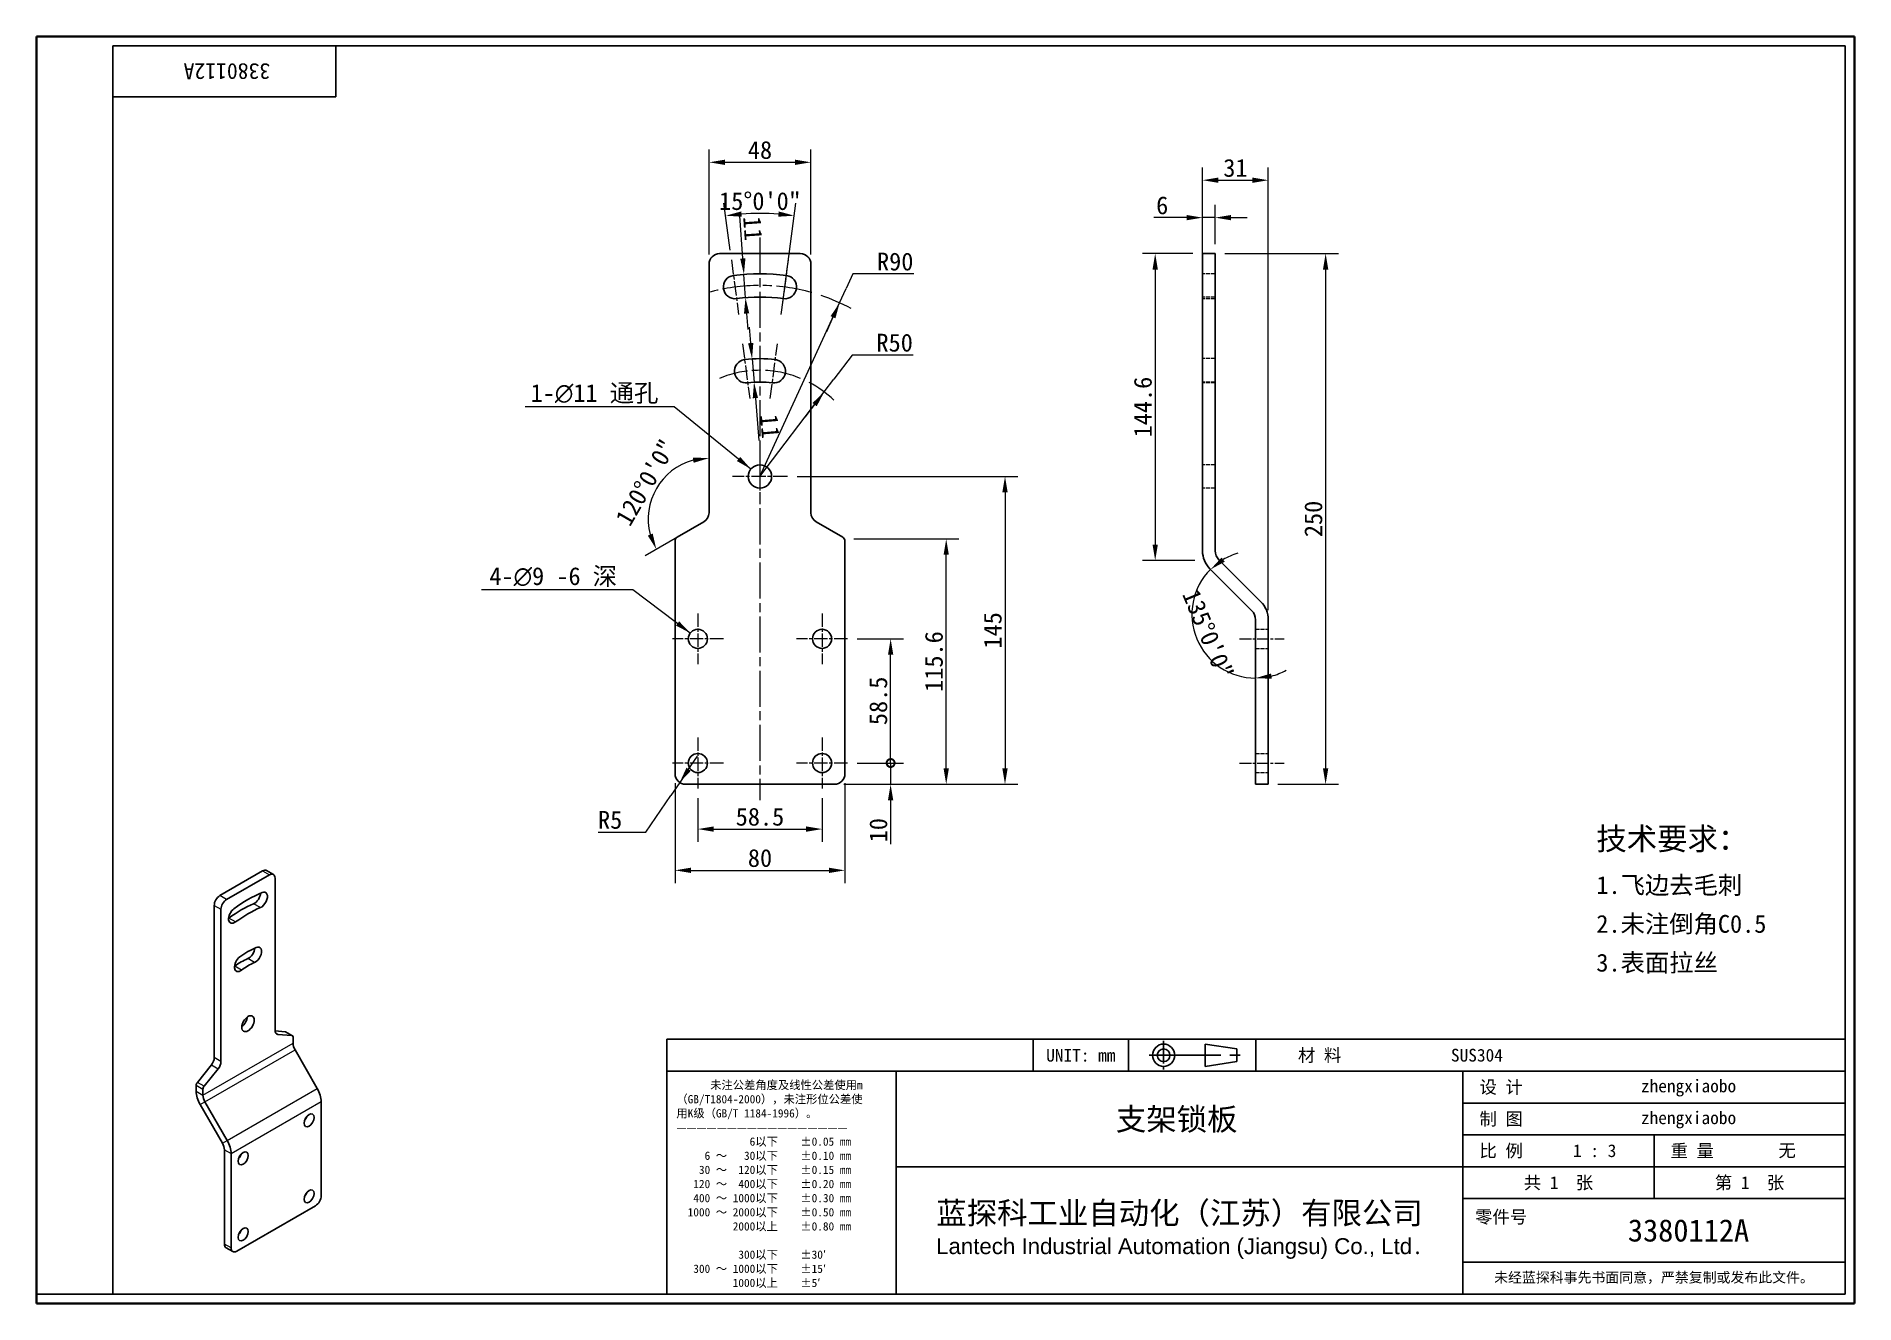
# Model space of a CAD drawing. Header units: millimetres. Extents: x 18 to 875, y 16 to 614.
import ezdxf
from ezdxf.enums import TextEntityAlignment as Align

# ---------------------------------------------------------------- set-up
doc = ezdxf.new("R2010")
doc.units = ezdxf.units.MM
doc.header["$LTSCALE"] = 3
doc.linetypes.add('CHAIN', pattern=[0.3543, 0.2362, -0.0295, 0.0591, -0.0295])
doc.linetypes.add('DASHED', pattern=[0.2067, 0.1654, -0.0413])
for name, color, linetype, lineweight in [('1', 7, 'Continuous', 18), ('可见 (ISO)', 7, 'Continuous', 25), ('可见窄的 (ISO)', 7, 'Continuous', 18), ('图框 (ISO)', 7, 'Continuous', 35), ('标题 (ISO)', 7, 'Continuous', 25)]:
    doc.layers.add(name, color=color, linetype=linetype, lineweight=lineweight)
for name, color, linetype, lineweight, true_color in [('中心标记 (ISO)', 1, 'CHAIN', 18, 0xff0000), ('中心线 (ISO)', 1, 'CHAIN', 18, 0xff0000), ('尺寸 (ISO)', 7, 'Continuous', 18, 0x008000), ('符号 (ISO)', 7, 'Continuous', 18, 0x008000), ('隐藏 (ISO)', 5, 'DASHED', 18, 0x0000ff)]:
    doc.layers.add(name, color=color, linetype=linetype, lineweight=lineweight, true_color=true_color)
doc.styles.add('文本样式164', font='SimSun.ttf')
doc.styles.add('文本样式165', font='SimSun.ttf')
doc.styles.add('文本样式74', font='SimSun.ttf')
doc.styles.add('最新国标', font='simfang.ttf')
doc.styles.add('注释文本 (ISO)', font='simfang.ttf')
doc.dimstyles.new('默认 (GB)', dxfattribs={"dimscale": 3, "dimtxt": 2.8, "dimasz": 2.5, "dimexe": 2, "dimexo": 1.5, "dimgap": 0.5, "dimtad": 1, "dimtoh": 1, "dimdsep": 46, "dimtxsty": '最新国标', "dimcen": 0.09, "dimdle": 10, "dimclrd": 256, "dimclre": 256, "dimclrt": 256, "dimaunit": 1, "dimadec": 3, "dimazin": 2, "dimtfac": 0.535714, "dimtdec": 3, "dimtmove": 0, "dimatfit": 3, "dimfxl": 0, "dimtolj": 1, "dimlwd": -1, "dimlwe": -1, "dimarcsym": 0})
doc.dimstyles.new('默认 (GB)$7', dxfattribs={"dimscale": 3, "dimtxt": 2.8, "dimasz": 2.5, "dimexe": 2, "dimexo": 1.5, "dimgap": 0.5, "dimtad": 1, "dimtoh": 1, "dimdsep": 46, "dimtxsty": '最新国标', "dimcen": 0.09, "dimdle": 10, "dimclrd": 256, "dimclre": 256, "dimclrt": 256, "dimaunit": 1, "dimadec": 3, "dimazin": 2, "dimtfac": 0.535714, "dimtdec": 3, "dimtmove": 0, "dimatfit": 3, "dimfxl": 0, "dimtolj": 1, "dimlwd": -1, "dimlwe": -1, "dimarcsym": 0})

# ---------------------------------------------------------------- blocks, each defined once
blk = doc.blocks.new('图框 最新国标')
at = {"layer": '图框 (ISO)'}
for p, q in [((6, 7), (6, 204.5)), ((6, 204.5), (291.5, 204.5)), ((291.5, 204.5), (291.5, 5.5)), ((6, 7), (6, 5.5)), ((6, 7), (6, 5.5)), ((291.5, 5.5), (6, 5.5))]:
    blk.add_line(p, q, dxfattribs=at)
at = {"layer": '图框 (ISO)', "color": 7, "linetype": 'Continuous', "lineweight": 25}
for p, q in [((18, 203), (290, 203)), ((18, 7), (18, 203)), ((18, 203), (290, 203)), ((53, 203), (53, 195)), ((290, 203), (290, 7)), ((290, 203), (290, 7)), ((53, 195), (18, 195)), ((290, 7), (6, 7)), ((290, 7), (18, 7))]:
    blk.add_line(p, q, dxfattribs=at)
at = {"layer": '图框 (ISO)', "style": '文本样式74'}
blk.add_attdef('零件代号_001', (42.72, 200.25), '', height=2.5, rotation=180, dxfattribs=at)
blk = doc.blocks.new('标题栏 最新国标')
at = {"layer": '标题 (ISO)'}
for p, q in [((381.98, -183.84), (196.98, -183.84)), ((196.98, -183.84), (196.98, -223.84)), ((254.48, -183.84), (254.48, -188.84)), ((269.48, -183.84), (269.48, -188.84)), ((281.48, -188.09), (281.48, -184.59)), ((281.48, -184.59), (286.48, -185.34)), ((286.48, -185.34), (286.48, -187.34)), ((289.48, -183.84), (289.48, -188.84)), ((381.98, -223.84), (381.98, -183.84)), ((383.48, -183.84), (383.48, -225.34)), ((286.48, -187.34), (281.48, -188.09)), ((196.98, -188.84), (381.98, -188.84)), ((232.98, -188.84), (232.98, -223.84)), ((321.98, -188.84), (321.98, -223.84)), ((321.98, -193.84), (381.98, -193.84)), ((321.98, -198.84), (381.98, -198.84)), ((351.98, -198.84), (351.98, -208.84)), ((321.98, -203.84), (232.98, -203.84)), ((321.98, -203.84), (381.98, -203.84)), ((321.98, -208.84), (381.98, -208.84)), ((321.98, -218.84), (381.98, -218.84)), ((196.98, -223.84), (381.98, -223.84)), ((383.48, -225.34), (196.98, -225.34))]:
    blk.add_line(p, q, dxfattribs=at)
at = {"layer": '标题 (ISO)', "linetype": 'CHAIN', "ltscale": 5.000333}
blk.add_line((274.98, -184.09), (274.98, -188.59), dxfattribs=at)
at = {"layer": '标题 (ISO)', "linetype": 'CHAIN', "ltscale": 15.834605}
blk.add_line((272.73, -186.34), (286.98, -186.34), dxfattribs=at)
at = {"layer": '标题 (ISO)'}
for radius in [1.75, 1]:
    blk.add_circle((274.98, -186.34), radius, dxfattribs=at)
at = {"layer": '1', "style": '文本样式164'}
for s, p in [('UNIT: mm', (261.98, -186.34)), ('材 料', (299.48, -186.34)), ('设 计', (327.98, -191.34)), ('制 图', (327.98, -196.34)), ('比 例', (327.98, -201.34)), ('重 量', (357.98, -201.34)), ('共 1  张', (336.98, -206.34)), ('第 1  张', (366.98, -206.34))]:
    blk.add_text(s, height=2, dxfattribs=at).set_placement(p, align=Align.MIDDLE_CENTER)
at = {"layer": '标题 (ISO)', "style": '注释文本 (ISO)'}
for s, insert, char_height, attachment_point, line_spacing_factor in [('\\fSimSun|b0|i0;{\\H1.3000;      未注公差角度及线性公差使用m\\P}\\fSimSun|b0|i0;{\\H1.3000;（GB/T1804-2000），未注形位公差使\\P}\\fSimSun|b0|i0;{\\H1.3000;用K级（GB/T 1184-1996）。\\P}\\fSimSun|b0|i0;{\\H1.3000;—————————————————\\P}\\fSimSun|b0|i0;{\\H1.3000;             6以下    ±0.05 mm\\P}\\fSimSun|b0|i0;{\\H1.3000;     6 ～   30以下    ±0.10 mm\\P}\\fSimSun|b0|i0;{\\H1.3000;    30 ～  120以下    ±0.15 mm\\P}\\fSimSun|b0|i0;{\\H1.3000;   120 ～  400以下    ±0.20 mm\\P}\\fSimSun|b0|i0;{\\H1.3000;   400 ～ 1000以下    ±0.30 mm\\P}\\fSimSun|b0|i0;{\\H1.3000;  1000 ～ 2000以下    ±0.50 mm\\P}\\fSimSun|b0|i0;{\\H1.3000;          2000以上    ±0.80 mm\\P}\\fSimSun|b0|i0;{\\H1.3000;\\P}\\fSimSun|b0|i0;{\\H1.3000;           300以下    ±30′\\P}\\fSimSun|b0|i0;{\\H1.3000;   300 ～ 1000以下    ±15′\\P}\\fSimSun|b0|i0;{\\H1.3000;          1000以上    ±5′}', (198.48, -206.63), 1.3, 4, 1.023913), ('{\\fMicrosoft YaHei|b0|i0|c134|p34;\\H1.75x;蓝探科工业自动化（江苏）有限公司\\P\\fArial|b0|i0|c0|p34;\\H0.71429x;Lantech Industrial Automation (Jiangsu) Co., Ltd\\fFangSong|b0|i0|c134|p49;.\\H1.15195x; }', (277.48, -213.84), 2, 5, 0.978695)]:
    blk.add_mtext(s, dxfattribs=dict(at, insert=insert, char_height=char_height, attachment_point=attachment_point, line_spacing_factor=line_spacing_factor))
at = {"layer": '标题 (ISO)', "attachment_point": 5, "style": '注释文本 (ISO)'}
for s, insert, char_height in [('\\fFangSong|b0|i0;零件号', (327.98, -211.84), 2), ('\\fSimSun|b0|i0;{\\H1.6000;未经蓝探科事先书面同意，严禁复制或发布此文件。}', (351.98, -221.34), 1.6)]:
    blk.add_mtext(s, dxfattribs=dict(at, insert=insert, char_height=char_height))
at = {"layer": '标题 (ISO)'}
for tag, p, height, style in [('材料_001', (320.09, -187.33), 2, '注释文本 (ISO)'), ('设计人_001', (349.92, -192.16), 2, '注释文本 (ISO)'), ('库存编号_001', (267.48, -198.13), 3.5, '文本样式165'), ('设计人_001', (349.92, -197.16), 2, '注释文本 (ISO)'), ('视图比例_001', (339.26, -202.33), 2, '注释文本 (ISO)'), ('质量\\P3;_001', (371.53, -202.3), 2, '注释文本 (ISO)'), ('零件代号_001', (347.87, -215.59), 3.5, '文本样式165')]:
    blk.add_attdef(tag, p, '', height=height, dxfattribs=dict(at, style=style))
blk = doc.blocks.new('*D5')
at = {"layer": 'Defpoints', "color": 0, "transparency": 16777216}
for p in [(382.86, 554.17), (334.86, 506.17), (382.86, 506.17)]:
    blk.add_point(p, dxfattribs=at)
at = {"layer": '尺寸 (ISO)', "color": 116, "true_color": 0x00803f, "transparency": 16777216}
for p, q in [((334.86, 510.67), (334.86, 560.17)), ((382.86, 510.67), (382.86, 560.17)), ((342.36, 554.17), (375.36, 554.17))]:
    blk.add_line(p, q, dxfattribs=at)
for points in [[(342.36, 555.42), (342.36, 552.92), (334.86, 554.17)], [(375.36, 555.42), (375.36, 552.92), (382.86, 554.17)]]:
    blk.add_solid(points, dxfattribs=at)
at = {"layer": '尺寸 (ISO)', "transparency": 16777216, "insert": (358.86, 559.92), "char_height": 8.4, "attachment_point": 5, "style": '最新国标'}
blk.add_mtext('\\A1;48', dxfattribs=at)
blk = doc.blocks.new('*D6')
at = {"layer": 'Defpoints', "color": 0, "transparency": 16777216}
for p in [(364.26, 529.97), (345.41, 508.29), (368.91, 482.51), (358.86, 406.17)]:
    blk.add_point(p, dxfattribs=at)
at = {"layer": '尺寸 (ISO)', "color": 116, "true_color": 0x00803f, "transparency": 16777216}
for p, q in [((344.83, 512.75), (341.9, 534.98)), ((369.49, 486.97), (375.81, 534.98))]:
    blk.add_line(p, q, dxfattribs=at)
blk.add_arc((358.86, 406.17), 123.92, 85.96833, 94.03167, dxfattribs=at)
for points in [[(350.27, 528.54), (350.02, 531.02), (342.68, 529.03)], [(367.69, 531.02), (367.44, 528.54), (375.03, 529.03)]]:
    blk.add_solid(points, dxfattribs=at)
at = {"layer": '尺寸 (ISO)', "transparency": 16777216, "insert": (358.86, 535.84), "char_height": 8.4, "attachment_point": 5, "style": '最新国标'}
blk.add_mtext('\\A1;15°0\'0"', dxfattribs=at)
blk = doc.blocks.new('*D7')
at = {"layer": 'Defpoints', "color": 0, "transparency": 16777216}
for p in [(334.86, 506.17), (316.44, 408.12), (334.86, 386.17), (330.96, 383.92)]:
    blk.add_point(p, dxfattribs=at)
at = {"layer": '尺寸 (ISO)', "color": 116, "true_color": 0x00803f, "transparency": 16777216}
blk.add_line((327.06, 381.67), (304.85, 368.85), dxfattribs=at)
blk.add_arc((334.86, 386.17), 28.65, 105.04317, 194.95683, dxfattribs=at)
for points in [[(327.26, 415.08), (327.59, 412.6), (334.86, 414.82)], [(308.33, 379.26), (306.02, 378.3), (310.05, 371.85)]]:
    blk.add_solid(points, dxfattribs=at)
at = {"layer": '尺寸 (ISO)', "transparency": 16777216, "insert": (305.07, 403.37), "char_height": 8.4, "attachment_point": 5, "rotation": 60, "style": '最新国标'}
blk.add_mtext('\\A1;120°0\'0"', dxfattribs=at)
blk = doc.blocks.new('_DotSmall')
at = {"color": 0, "linetype": 'ByBlock', "const_width": 0.5}
blk.add_lwpolyline([(-0.0625, 0, 1), (0.0625, 0, 1)], format="xyb", close=True, dxfattribs=at)
blk = doc.blocks.new('*D8')
at = {"layer": 'Defpoints', "color": 0, "transparency": 16777216}
for p in [(400.11, 271.17), (420.4, 271.17), (393.86, 261.17)]:
    blk.add_point(p, dxfattribs=at)
at = {"layer": '尺寸 (ISO)', "color": 116, "true_color": 0x00803f, "transparency": 16777216}
for p, q in [((420.4, 271.17), (420.4, 286.17)), ((404.61, 271.17), (426.4, 271.17)), ((420.4, 271.17), (420.4, 261.17)), ((398.36, 261.17), (426.4, 261.17)), ((420.4, 253.67), (420.4, 232.9))]:
    blk.add_line(p, q, dxfattribs=at)
blk.add_solid([(419.15, 253.67), (421.65, 253.67), (420.4, 261.17)], dxfattribs=at)
at = {"layer": '尺寸 (ISO)', "color": 116, "true_color": 0x00803f, "transparency": 16777216, "xscale": 7.5, "yscale": 7.5, "zscale": 7.5, "rotation": 270}
blk.add_blockref('_DotSmall', (420.4, 271.17), dxfattribs=at)
at = {"layer": '尺寸 (ISO)', "transparency": 16777216, "insert": (414.65, 239.54), "char_height": 8.4, "attachment_point": 5, "rotation": 90, "style": '最新国标'}
blk.add_mtext('\\A1;10', dxfattribs=at)
blk = doc.blocks.new('*D10')
at = {"layer": 'Defpoints', "color": 0, "transparency": 16777216}
for p in [(400.11, 329.67), (420.4, 329.67), (400.11, 271.17)]:
    blk.add_point(p, dxfattribs=at)
at = {"layer": '尺寸 (ISO)', "color": 116, "true_color": 0x00803f, "transparency": 16777216}
for p, q in [((404.61, 329.67), (426.4, 329.67)), ((420.4, 271.17), (420.4, 322.17)), ((404.61, 271.17), (426.4, 271.17))]:
    blk.add_line(p, q, dxfattribs=at)
blk.add_solid([(419.15, 322.17), (421.65, 322.17), (420.4, 329.67)], dxfattribs=at)
at = {"layer": '尺寸 (ISO)', "color": 116, "true_color": 0x00803f, "transparency": 16777216, "xscale": 7.5, "yscale": 7.5, "zscale": 7.5, "rotation": 270}
blk.add_blockref('_DotSmall', (420.4, 271.17), dxfattribs=at)
at = {"layer": '尺寸 (ISO)', "transparency": 16777216, "insert": (414.63, 300.45), "char_height": 8.4, "attachment_point": 5, "rotation": 90, "style": '最新国标'}
blk.add_mtext('\\A1;58.5', dxfattribs=at)
blk = doc.blocks.new('*D11')
at = {"layer": 'Defpoints', "color": 0, "transparency": 16777216}
for p in [(371.86, 406.17), (393.86, 261.17), (474.28, 261.17)]:
    blk.add_point(p, dxfattribs=at)
at = {"layer": '尺寸 (ISO)', "color": 116, "true_color": 0x00803f, "transparency": 16777216}
for p, q in [((376.36, 406.17), (480.28, 406.17)), ((474.28, 398.67), (474.28, 268.67)), ((398.36, 261.17), (480.28, 261.17))]:
    blk.add_line(p, q, dxfattribs=at)
for points in [[(473.03, 398.67), (475.53, 398.67), (474.28, 406.17)], [(473.03, 268.67), (475.53, 268.67), (474.28, 261.17)]]:
    blk.add_solid(points, dxfattribs=at)
at = {"layer": '尺寸 (ISO)', "transparency": 16777216, "insert": (468.53, 333.67), "char_height": 8.4, "attachment_point": 5, "rotation": 90, "style": '最新国标'}
blk.add_mtext('\\A1;145', dxfattribs=at)
blk = doc.blocks.new('*D12')
at = {"layer": 'Defpoints', "color": 0, "transparency": 16777216}
for p in [(398.59, 376.78), (446.59, 376.78), (393.86, 261.17)]:
    blk.add_point(p, dxfattribs=at)
at = {"layer": '尺寸 (ISO)', "color": 116, "true_color": 0x00803f, "transparency": 16777216}
for p, q in [((403.09, 376.78), (452.59, 376.78)), ((446.59, 268.67), (446.59, 369.28)), ((398.36, 261.17), (452.59, 261.17))]:
    blk.add_line(p, q, dxfattribs=at)
for points in [[(445.34, 369.28), (447.84, 369.28), (446.59, 376.78)], [(445.34, 268.67), (447.84, 268.67), (446.59, 261.17)]]:
    blk.add_solid(points, dxfattribs=at)
at = {"layer": '尺寸 (ISO)', "transparency": 16777216, "insert": (440.82, 318.98), "char_height": 8.4, "attachment_point": 5, "rotation": 90, "style": '最新国标'}
blk.add_mtext('\\A1;115.6', dxfattribs=at)
blk = doc.blocks.new('*D13')
at = {"layer": 'Defpoints', "color": 0, "transparency": 16777216}
for p in [(329.61, 259.17), (388.11, 259.17), (388.11, 240.06)]:
    blk.add_point(p, dxfattribs=at)
at = {"layer": '尺寸 (ISO)', "color": 116, "true_color": 0x00803f, "transparency": 16777216}
for p, q in [((329.61, 254.67), (329.61, 234.06)), ((388.11, 254.67), (388.11, 234.06)), ((337.11, 240.06), (380.61, 240.06))]:
    blk.add_line(p, q, dxfattribs=at)
for points in [[(337.11, 241.31), (337.11, 238.81), (329.61, 240.06)], [(380.61, 241.31), (380.61, 238.81), (388.11, 240.06)]]:
    blk.add_solid(points, dxfattribs=at)
at = {"layer": '尺寸 (ISO)', "transparency": 16777216, "insert": (358.86, 245.83), "char_height": 8.4, "attachment_point": 5, "style": '最新国标'}
blk.add_mtext('\\A1;58.5', dxfattribs=at)
blk = doc.blocks.new('*D14')
at = {"layer": 'Defpoints', "color": 0, "transparency": 16777216}
for p in [(318.86, 266.17), (398.86, 266.17), (398.86, 220.62)]:
    blk.add_point(p, dxfattribs=at)
at = {"layer": '尺寸 (ISO)', "color": 116, "true_color": 0x00803f, "transparency": 16777216}
for p, q in [((318.86, 261.67), (318.86, 214.62)), ((398.86, 261.67), (398.86, 214.62)), ((326.36, 220.62), (391.36, 220.62))]:
    blk.add_line(p, q, dxfattribs=at)
for points in [[(326.36, 221.87), (326.36, 219.37), (318.86, 220.62)], [(391.36, 221.87), (391.36, 219.37), (398.86, 220.62)]]:
    blk.add_solid(points, dxfattribs=at)
at = {"layer": '尺寸 (ISO)', "transparency": 16777216, "insert": (358.86, 226.37), "char_height": 8.4, "attachment_point": 5, "style": '最新国标'}
blk.add_mtext('\\A1;80', dxfattribs=at)
blk = doc.blocks.new('*D15')
at = {"layer": 'Defpoints', "color": 0, "transparency": 16777216}
for p in [(323.86, 266.17), (321.04, 262.04)]:
    blk.add_point(p, dxfattribs=at)
at = {"layer": '尺寸 (ISO)', "color": 116, "true_color": 0x00803f, "transparency": 16777216}
for p, q in [((325.26, 268.24), (329.49, 274.43)), ((323.86, 266.17), (321.04, 262.04)), ((321.04, 262.04), (316.82, 255.84)), ((305.06, 238.59), (316.82, 255.84)), ((282.71, 238.59), (305.06, 238.59))]:
    blk.add_line(p, q, dxfattribs=at)
blk.add_solid([(324.23, 268.94), (326.3, 267.53), (321.04, 262.04)], dxfattribs=at)
at = {"layer": '尺寸 (ISO)', "transparency": 16777216, "insert": (288.27, 244.34), "char_height": 8.4, "attachment_point": 5, "style": '最新国标'}
blk.add_mtext('\\A1;R5', dxfattribs=at)
blk = doc.blocks.new('*D16')
at = {"layer": 'Defpoints', "color": 0, "transparency": 16777216}
for p in [(389.12, 445.97), (358.86, 406.17)]:
    blk.add_point(p, dxfattribs=at)
at = {"layer": '尺寸 (ISO)', "color": 116, "true_color": 0x00803f, "transparency": 16777216}
for p, q in [((402.36, 463.39), (393.66, 451.94)), ((431.01, 463.39), (402.36, 463.39)), ((358.86, 406.17), (389.12, 445.97)), ((389.12, 445.97), (393.66, 451.94)), ((384.58, 440), (380.04, 434.03))]:
    blk.add_line(p, q, dxfattribs=at)
blk.add_arc((358.86, 406.17), 50, 45.87704, 62.44648, dxfattribs=at)
blk.add_solid([(383.59, 440.76), (385.58, 439.25), (389.12, 445.97)], dxfattribs=at)
at = {"layer": '尺寸 (ISO)', "transparency": 16777216, "insert": (422.3, 469.14), "char_height": 8.4, "attachment_point": 5, "style": '最新国标'}
blk.add_mtext('\\A1;R50', dxfattribs=at)
blk = doc.blocks.new('*D17')
at = {"layer": 'Defpoints', "color": 0, "transparency": 16777216}
for p in [(396.38, 487.98), (358.86, 406.17)]:
    blk.add_point(p, dxfattribs=at)
at = {"layer": '尺寸 (ISO)', "color": 116, "true_color": 0x00803f, "transparency": 16777216}
for p, q in [((402.63, 501.61), (399.5, 494.79)), ((431.27, 501.61), (402.63, 501.61)), ((396.38, 487.98), (399.5, 494.79)), ((358.86, 406.17), (396.38, 487.98)), ((393.25, 481.16), (390.12, 474.34))]:
    blk.add_line(p, q, dxfattribs=at)
blk.add_arc((358.86, 406.17), 90, 61.54187, 71.35915, dxfattribs=at)
blk.add_solid([(392.11, 481.68), (394.39, 480.64), (396.38, 487.98)], dxfattribs=at)
at = {"layer": '尺寸 (ISO)', "transparency": 16777216, "insert": (422.56, 507.36), "char_height": 8.4, "attachment_point": 5, "style": '最新国标'}
blk.add_mtext('\\A1;R90', dxfattribs=at)
blk = doc.blocks.new('*D18')
at = {"layer": 'Defpoints', "color": 0, "transparency": 16777216}
for p in [(352.33, 501.45), (352.04, 490.4), (353.08, 490.47)]:
    blk.add_point(p, dxfattribs=at)
at = {"layer": '尺寸 (ISO)', "color": 116, "true_color": 0x00803f, "transparency": 16777216}
for p, q in [((350.78, 508.86), (349.4, 528.96)), ((352.04, 490.4), (351.29, 501.38)), ((352.55, 482.92), (353.07, 475.44))]:
    blk.add_line(p, q, dxfattribs=at)
for points in [[(352.02, 508.94), (349.53, 508.77), (351.29, 501.38)], [(353.8, 483.01), (351.31, 482.83), (352.04, 490.4)]]:
    blk.add_solid(points, dxfattribs=at)
at = {"layer": '尺寸 (ISO)', "transparency": 16777216, "insert": (355.52, 523.04), "char_height": 8.4, "attachment_point": 5, "rotation": 273.91952, "style": '最新国标'}
blk.add_mtext('\\A1;11', dxfattribs=at)
blk = doc.blocks.new('*D19')
at = {"layer": 'Defpoints', "color": 0, "transparency": 16777216}
for p in [(354.17, 461.47), (355.1, 450.51), (356.05, 450.59)]:
    blk.add_point(p, dxfattribs=at)
at = {"layer": '尺寸 (ISO)', "color": 116, "true_color": 0x00803f, "transparency": 16777216}
for p, q in [((354.49, 469.03), (353.86, 476.5)), ((355.12, 461.55), (356.05, 450.59)), ((356.69, 443.12), (358.39, 423.04))]:
    blk.add_line(p, q, dxfattribs=at)
for points in [[(355.74, 469.13), (353.25, 468.92), (355.12, 461.55)], [(357.93, 443.23), (355.44, 443.01), (356.05, 450.59)]]:
    blk.add_solid(points, dxfattribs=at)
at = {"layer": '尺寸 (ISO)', "transparency": 16777216, "insert": (363.54, 429.83), "char_height": 8.4, "attachment_point": 5, "rotation": 274.84597, "style": '最新国标'}
blk.add_mtext('\\A1;11', dxfattribs=at)
blk = doc.blocks.new('*D20')
at = {"layer": 'Defpoints', "color": 0, "transparency": 16777216}
for p in [(598.31, 545.73), (567.31, 506.17), (598.31, 338.69)]:
    blk.add_point(p, dxfattribs=at)
at = {"layer": '尺寸 (ISO)', "color": 116, "true_color": 0x00803f, "transparency": 16777216}
for p, q in [((567.31, 510.67), (567.31, 551.73)), ((598.31, 343.19), (598.31, 551.73)), ((574.81, 545.73), (590.81, 545.73))]:
    blk.add_line(p, q, dxfattribs=at)
for points in [[(574.81, 546.98), (574.81, 544.48), (567.31, 545.73)], [(590.81, 546.98), (590.81, 544.48), (598.31, 545.73)]]:
    blk.add_solid(points, dxfattribs=at)
at = {"layer": '尺寸 (ISO)', "transparency": 16777216, "insert": (582.81, 551.48), "char_height": 8.4, "attachment_point": 5, "style": '最新国标'}
blk.add_mtext('\\A1;31', dxfattribs=at)
blk = doc.blocks.new('*D21')
at = {"layer": 'Defpoints', "color": 0, "transparency": 16777216}
for p in [(567.31, 528.1), (567.31, 511.17), (573.31, 511.17)]:
    blk.add_point(p, dxfattribs=at)
at = {"layer": '尺寸 (ISO)', "color": 116, "true_color": 0x00803f, "transparency": 16777216}
for p, q in [((567.31, 515.67), (567.31, 534.1)), ((573.31, 515.67), (573.31, 534.1)), ((559.81, 528.1), (544.37, 528.1)), ((573.31, 528.1), (567.31, 528.1)), ((580.81, 528.1), (588.31, 528.1))]:
    blk.add_line(p, q, dxfattribs=at)
for points in [[(559.81, 529.35), (559.81, 526.85), (567.31, 528.1)], [(580.81, 529.35), (580.81, 526.85), (573.31, 528.1)]]:
    blk.add_solid(points, dxfattribs=at)
at = {"layer": '尺寸 (ISO)', "transparency": 16777216, "insert": (548.34, 533.85), "char_height": 8.4, "attachment_point": 5, "style": '最新国标'}
blk.add_mtext('\\A1;6', dxfattribs=at)
blk = doc.blocks.new('*D22')
at = {"layer": 'Defpoints', "color": 0, "transparency": 16777216}
for p in [(589.13, 344.36), (562.31, 341.18), (592.31, 341.18), (592.31, 266.17)]:
    blk.add_point(p, dxfattribs=at)
at = {"layer": '尺寸 (ISO)', "color": 116, "true_color": 0x00803f, "transparency": 16777216}
for start, end in [(106.27698, 120.63849), (135, 270), (284.36151, 298.72302)]:
    blk.add_arc((592.31, 341.18), 30, start, end, dxfattribs=at)
for points in [[(577.79, 366), (576.26, 367.98), (571.1, 362.39)], [(599.91, 310.87), (599.6, 313.35), (592.31, 311.18)]]:
    blk.add_solid(points, dxfattribs=at)
at = {"layer": '尺寸 (ISO)', "transparency": 16777216, "insert": (569.91, 331.9), "char_height": 8.4, "attachment_point": 5, "rotation": 292.5, "style": '最新国标'}
blk.add_mtext('\\A1;135°0\'0"', dxfattribs=at)
blk = doc.blocks.new('*D23')
at = {"layer": 'Defpoints', "color": 0, "transparency": 16777216}
for p in [(573.31, 511.17), (598.31, 261.17), (625.31, 261.17)]:
    blk.add_point(p, dxfattribs=at)
at = {"layer": '尺寸 (ISO)', "color": 116, "true_color": 0x00803f, "transparency": 16777216}
for p, q in [((577.81, 511.17), (631.31, 511.17)), ((625.31, 503.67), (625.31, 268.67)), ((602.81, 261.17), (631.31, 261.17))]:
    blk.add_line(p, q, dxfattribs=at)
for points in [[(624.06, 503.67), (626.56, 503.67), (625.31, 511.17)], [(624.06, 268.67), (626.56, 268.67), (625.31, 261.17)]]:
    blk.add_solid(points, dxfattribs=at)
at = {"layer": '尺寸 (ISO)', "transparency": 16777216, "insert": (619.57, 386.17), "char_height": 8.4, "attachment_point": 5, "rotation": 90, "style": '最新国标'}
blk.add_mtext('\\A1;250', dxfattribs=at)
blk = doc.blocks.new('*D24')
at = {"layer": 'Defpoints', "color": 0, "transparency": 16777216}
for p in [(567.31, 511.17), (545.03, 366.55), (568.23, 366.55)]:
    blk.add_point(p, dxfattribs=at)
at = {"layer": '尺寸 (ISO)', "color": 116, "true_color": 0x00803f, "transparency": 16777216}
for p, q in [((562.81, 511.17), (539.03, 511.17)), ((545.03, 503.67), (545.03, 374.05)), ((563.73, 366.55), (539.03, 366.55))]:
    blk.add_line(p, q, dxfattribs=at)
for points in [[(543.78, 503.67), (546.28, 503.67), (545.03, 511.17)], [(543.78, 374.05), (546.28, 374.05), (545.03, 366.55)]]:
    blk.add_solid(points, dxfattribs=at)
at = {"layer": '尺寸 (ISO)', "transparency": 16777216, "insert": (539.26, 438.86), "char_height": 8.4, "attachment_point": 5, "rotation": 90, "style": '最新国标'}
blk.add_mtext('\\A1;144.6', dxfattribs=at)

msp = doc.modelspace()

# ---------------------------------------------------------------- linework, layer by layer
at = {"layer": '中心标记 (ISO)', "ltscale": 9.630364}
for p, q in [((345.4127, 508.29), (348.8063, 482.5124)), ((368.9074, 482.5124), (372.301, 508.29)), ((350.6337, 468.6322), (354.0274, 442.8546)), ((363.6863, 442.8546), (367.08, 468.6322)), ((358.8568, 419.1712), (358.8568, 393.1712)), ((358.8568, 419.1712), (358.8568, 393.1712)), ((371.8568, 406.1712), (345.8568, 406.1712)), ((371.8568, 406.1712), (345.8568, 406.1712))]:
    msp.add_line(p, q, dxfattribs=at)
at = {"layer": '中心标记 (ISO)', "ltscale": 8.88956}
for p, q in [((329.6068, 341.6712), (329.6068, 317.6712)), ((388.1068, 341.6712), (388.1068, 317.6712)), ((341.6068, 329.6712), (317.6068, 329.6712)), ((400.1068, 329.6712), (376.1068, 329.6712)), ((329.6068, 283.1712), (329.6068, 259.1712)), ((388.1068, 283.1712), (388.1068, 259.1712)), ((341.6068, 271.1712), (317.6068, 271.1712)), ((400.1068, 271.1712), (376.1068, 271.1712))]:
    msp.add_line(p, q, dxfattribs=at)
at = {"layer": '中心线 (ISO)', "ltscale": 23.990969}
msp.add_line((358.8568, 518.6712), (358.8568, 253.6712), dxfattribs=at)
at = {"layer": '中心线 (ISO)', "ltscale": 7.778352}
for p, q in [((584.8139, 329.6712), (605.8139, 329.6712)), ((584.8139, 271.1712), (605.8139, 271.1712))]:
    msp.add_line(p, q, dxfattribs=at)
at = {"layer": '中心线 (ISO)', "ltscale": 23.990969}
for radius, start, end in [(90, 74.223943, 105.776057), (50, 67.6030973, 112.3969027)]:
    msp.add_arc((358.8568, 406.1712), radius, start, end, dxfattribs=at)
at = {"layer": '可见 (ISO)'}
for p, q in [((334.8568, 506.1712), (334.8568, 389.0579)), ((339.8568, 511.1712), (377.8568, 511.1712)), ((382.8568, 389.0579), (382.8568, 506.1712)), ((573.3139, 511.1712), (567.3139, 511.1712)), ((567.3139, 506.1712), (567.3139, 511.1712)), ((567.3139, 389.0579), (567.3139, 506.1712)), ((573.3139, 511.1712), (573.3139, 506.1712)), ((573.3139, 506.1712), (573.3139, 389.0579)), ((567.3139, 389.0579), (567.3139, 384.7278)), ((573.3139, 384.7278), (573.3139, 389.0579)), ((332.3568, 384.7278), (319.8568, 377.5109)), ((397.8568, 377.5109), (385.3568, 384.7278)), ((567.3139, 377.5109), (567.3139, 384.7278)), ((567.3139, 375.7788), (567.3139, 377.5109)), ((573.3139, 384.7278), (573.3139, 377.5109)), ((573.3139, 377.5109), (573.3139, 375.7788)), ((318.8568, 371.1464), (318.8568, 375.7788)), ((318.8568, 366.9038), (318.8568, 371.1464)), ((398.8568, 375.7788), (398.8568, 371.1464)), ((398.8568, 371.1464), (398.8568, 366.9038)), ((567.3139, 371.1464), (567.3139, 375.7788)), ((573.3139, 371.1464), (573.3139, 375.7788)), ((318.8568, 347.1759), (318.8568, 366.9038)), ((398.8568, 366.9038), (398.8568, 347.1759)), ((590.5566, 342.9332), (570.8286, 362.6612)), ((594.7992, 347.1759), (575.0713, 366.9038)), ((318.8568, 347.1759), (318.8568, 338.6906)), ((398.8568, 338.6906), (398.8568, 347.1759)), ((318.8568, 266.1712), (318.8568, 338.6906)), ((398.8568, 338.6906), (398.8568, 266.1712)), ((592.3139, 266.1712), (592.3139, 338.6906)), ((598.3139, 266.1712), (598.3139, 338.6906)), ((592.3139, 261.1712), (592.3139, 266.1712)), ((598.3139, 266.1712), (598.3139, 261.1712)), ((393.8568, 261.1712), (323.8568, 261.1712)), ((592.3139, 261.1712), (598.3139, 261.1712)), ((104.4316, 208.6996), (124.5841, 220.3347)), ((107.6135, 206.8625), (127.7661, 218.4976)), ((129.6411, 218.6833), (126.4591, 220.5204)), ((130.4177, 145.2497), (130.4177, 216.9667)), ((101.7799, 132.3899), (101.7799, 204.1068)), ((104.9619, 202.2697), (104.9619, 130.5528)), ((130.4246, 145.0343), (135.1907, 144.6086)), ((138.3727, 142.7715), (131.7436, 143.3635)), ((135.4104, 144.5408), (138.5924, 142.7036)), ((138.903, 142.017), (138.903, 139.1802)), ((93.825, 120.726), (100.4541, 128.9728)), ((139.835, 136.0441), (150.2973, 117.9228)), ((103.6361, 127.1357), (97.0069, 118.8889)), ((93.2946, 116.5224), (93.2946, 119.3592)), ((96.4766, 114.6853), (96.4766, 117.5221)), ((107.8709, 93.4279), (97.4086, 111.5492)), ((152.1613, 111.6505), (152.1613, 67.2416)), ((105.6209, 92.1289), (95.1586, 110.2501)), ((106.5529, 44.5838), (106.5529, 88.9927)), ((109.7349, 42.7467), (109.7349, 87.1556)), ((149.5096, 62.6488), (112.3865, 41.2158)), ((107.3295, 42.8671), (110.5115, 41.03))]:
    msp.add_line(p, q, dxfattribs=at)
for centre, radius in [((358.8568, 406.1712), 5.5), ((329.6068, 329.6712), 4.5), ((388.1068, 329.6712), 4.5), ((329.6068, 271.1712), 4.5), ((388.1068, 271.1712), 4.5)]:
    msp.add_circle(centre, radius, dxfattribs=at)
for centre, radius, start, end in [((339.8568, 506.1712), 5, 90, 180), ((377.8568, 506.1712), 5, 0, 90), ((347.1095, 495.4012), 5.5, 97.5, 277.5), ((358.8568, 406.1712), 95.5, 82.5, 97.5), ((370.6042, 495.4012), 5.5, 262.5, 82.5), ((358.8568, 406.1712), 84.5, 82.5, 97.5), ((352.3305, 455.7434), 5.5, 97.5, 277.5), ((358.8568, 406.1712), 55.5, 82.5, 97.5), ((365.3832, 455.7434), 5.5, 262.5, 82.5), ((358.8568, 406.1712), 44.5, 82.5, 97.5), ((329.8568, 389.0579), 5, 300, 0), ((387.8568, 389.0579), 5, 180, 240), ((320.8568, 375.7788), 2, 120, 180), ((396.8568, 375.7788), 2, 0, 60), ((579.3139, 371.1464), 12, 180, 225), ((579.3139, 371.1464), 6, 180, 225), ((586.3139, 338.6906), 6, 0, 45), ((586.3139, 338.6906), 12, 0, 45), ((323.8568, 266.1712), 5, 180, 270), ((393.8568, 266.1712), 5, 270, 0)]:
    msp.add_arc(centre, radius, start, end, dxfattribs=at)
for centre, major_axis, start_param, end_param in [((124.5841, 217.2728), (1.875, 3.2476), 0, 0.78539816), ((127.7661, 215.4357), (1.875, 3.2476), 5.49778714, 7.06858347), ((104.4316, 205.6378), (-1.875, -3.2476), 3.92699082, 5.49778714), ((107.6135, 203.8006), (1.875, 3.2476), 0.78539816, 2.35619449), ((117.6898, 148.3809), (35.8125, 62.0291), 0.65449847, 0.91629786), ((120.7378, 208.457), (2.0625, 3.5724), 3.79609112, 5.426271), ((123.9198, 206.6198), (2.0625, 3.5724), 3.79609112, 6.93768378), ((111.4598, 199.4261), (-2.0625, -3.5724), 4.05789051, 7.19948316), ((108.2779, 201.2632), (2.0625, 3.5724), 4.02261398, 4.05789051), ((114.5078, 150.2181), (31.6875, 54.8844), 0.65449847, 0.91629786), ((117.6898, 148.3809), (-31.6875, -54.8844), 3.79609112, 4.05789051), ((117.6898, 148.3809), (20.8125, 36.0483), 0.65449847, 0.91629786), ((117.9689, 182.573), (2.0625, 3.5724), 3.79609112, 5.42521281), ((121.1509, 180.7359), (2.0625, 3.5724), 3.79609112, 6.93768378), ((114.2287, 176.7393), (-2.0625, -3.5724), 4.05789051, 7.19948316), ((111.0467, 178.5765), (2.0625, 3.5724), 4.02261398, 4.05789051), ((114.5078, 150.2181), (16.6875, 28.9036), 0.65449847, 0.91629786), ((117.6898, 148.3809), (-16.6875, -28.9036), 3.79609112, 4.05789051), ((114.5078, 150.2181), (2.0625, 3.5724), 4.02261398, 5.40216398), ((133.0694, 146.7807), (-1.875, -3.2476), 5.49778714, 6.54498469), ((134.6604, 143.2417), (0.75, 1.299), 0, 0.26179939), ((137.8424, 141.4046), (0.75, 1.299), 5.49778714, 6.54498469), ((142.085, 137.3431), (2.25, -3.8971), 3.92699082, 4.71238898), ((99.1283, 130.859), (-1.875, -3.2476), 1.30899694, 2.35619449), ((102.3102, 129.0219), (1.875, 3.2476), 4.45058959, 5.49778714), ((94.3553, 119.9716), (-0.75, -1.299), 4.45058959, 5.49778714), ((99.6586, 112.8482), (-4.5, 7.7942), 0.78539816, 1.57079633), ((97.5373, 118.1345), (0.75, 1.299), 1.30899694, 2.35619449), ((99.6586, 112.8482), (-2.25, 3.8971), 0.78539816, 1.57079633), ((145.7973, 115.3247), (4.5, -7.7942), 0.78539816, 1.57079633), ((143.2782, 104.6729), (1.6875, 2.9228), 4.37255207, 5.05222589), ((103.3709, 90.8298), (-2.25, 3.8971), 3.92699082, 4.71238898), ((103.3709, 90.8298), (-4.5, 7.7942), 3.92699082, 4.71238898), ((112.2539, 86.761), (1.6875, 2.9228), 4.37255207, 5.05222589), ((143.2782, 68.8491), (1.6875, 2.9228), 4.37255207, 5.05222589), ((149.5096, 65.7107), (-1.875, -3.2476), 0.78539816, 2.35619449), ((109.2045, 46.1147), (-1.875, -3.2476), 5.49778714, 6.28318531), ((112.2539, 50.9372), (1.6875, 2.9228), 4.37255207, 5.05222589), ((112.3865, 44.2776), (-1.875, -3.2476), 5.49778714, 7.06858347)]:
    msp.add_ellipse(centre, major_axis=major_axis, ratio=0.57735027, start_param=start_param, end_param=end_param, dxfattribs=at)
for centre, major_axis in [((117.6898, 148.3809), (2.0625, 3.5724)), ((146.4602, 102.8357), (-1.6875, -2.9228)), ((115.4359, 84.9238), (-1.6875, -2.9228)), ((146.4602, 67.012), (-1.6875, -2.9228)), ((115.4359, 49.1001), (-1.6875, -2.9228))]:
    msp.add_ellipse(centre, major_axis=major_axis, ratio=0.57735027, dxfattribs=at)
at = {"layer": '可见窄的 (ISO)'}
for p, q in [((124.5841, 220.3347), (127.7661, 218.4976)), ((107.6135, 206.8625), (104.4316, 208.6996)), ((101.7799, 204.1068), (104.9619, 202.2697)), ((111.8406, 196.3066), (108.6586, 198.1438)), ((123.5391, 203.0608), (120.3571, 204.8979)), ((114.6094, 173.6199), (111.4275, 175.457)), ((120.7702, 177.1768), (117.5882, 179.014)), ((96.4766, 114.6853), (138.903, 139.1802)), ((131.7436, 143.3635), (130.773, 143.9239)), ((135.1907, 144.6086), (138.3727, 142.7715)), ((97.4086, 111.5492), (139.835, 136.0441)), ((100.4541, 128.9728), (103.6361, 127.1357)), ((104.9619, 130.5528), (101.7799, 132.3899)), ((97.0069, 118.8889), (93.825, 120.726)), ((93.2946, 119.3592), (96.4766, 117.5221)), ((93.2946, 116.5224), (96.4766, 114.6853)), ((95.1586, 110.2501), (97.4086, 111.5492)), ((107.8709, 93.4279), (150.2973, 117.9228)), ((109.7349, 87.1556), (152.1613, 111.6505)), ((105.6209, 92.1289), (107.8709, 93.4279)), ((106.5529, 88.9927), (109.7349, 87.1556)), ((109.7349, 42.7467), (106.5529, 44.5838))]:
    msp.add_line(p, q, dxfattribs=at)
at = {"layer": '隐藏 (ISO)', "ltscale": 3.809293}
for p, q in [((573.3139, 501.6712), (567.3139, 501.6712)), ((573.3139, 490.6712), (567.3139, 490.6712)), ((573.3139, 489.9012), (567.3139, 489.9012)), ((573.3139, 461.6712), (567.3139, 461.6712)), ((573.3139, 450.6712), (567.3139, 450.6712)), ((573.3139, 450.2434), (567.3139, 450.2434)), ((573.3139, 411.6712), (567.3139, 411.6712)), ((573.3139, 400.6712), (567.3139, 400.6712)), ((592.3139, 334.1712), (598.3139, 334.1712)), ((592.3139, 325.1712), (598.3139, 325.1712)), ((592.3139, 275.6712), (598.3139, 275.6712)), ((592.3139, 266.6712), (598.3139, 266.6712))]:
    msp.add_line(p, q, dxfattribs=at)

# ---------------------------------------------------------------- block references
at = {"xscale": 3, "yscale": 3, "zscale": 3}
msp.add_blockref('图框 最新国标', (0, 0), dxfattribs=at).add_auto_attribs({'零件代号_001': '3380112A'})
ref = msp.add_blockref('标题栏 最新国标', (-275.9476, 692.5328), dxfattribs=dict(xscale=3, yscale=3, zscale=3))
ref.add_attrib('零件代号_001', '3380112A', (767.6732, 45.75), dxfattribs={"layer": '标题 (ISO)', "height": 10.5, "style": '文本样式165'})
ref.add_attrib('库存编号_001', '支架锁板', (526.4958, 98.1327), dxfattribs={"layer": '标题 (ISO)', "height": 10.5, "style": '文本样式165'})
ref.add_attrib('质量\\P3;_001', '无', (838.6286, 85.62), dxfattribs={"layer": '标题 (ISO)', "height": 6, "style": '注释文本 (ISO)'})
ref.add_attrib('视图比例_001', '1 : 3', (741.84, 85.5514), dxfattribs={"layer": '标题 (ISO)', "height": 6, "style": '注释文本 (ISO)'})
ref.add_attrib('设计人_001', 'zhengxiaobo', (773.8114, 116.0486), dxfattribs={"layer": '标题 (ISO)', "height": 6, "style": '注释文本 (ISO)'})
ref.add_attrib('设计人_001', 'zhengxiaobo', (773.8114, 101.0486), dxfattribs={"layer": '标题 (ISO)', "height": 6, "style": '注释文本 (ISO)'})
ref.add_attrib('材料_001', 'SUS304', (684.3343, 130.5343), dxfattribs={"layer": '标题 (ISO)', "height": 6, "style": '注释文本 (ISO)'})

# ---------------------------------------------------------------- texts
at = {"layer": '符号 (ISO)'}
for s, insert, char_height, width, attachment_point, line_spacing_factor, style in [('1-\\fAIGDT|b0|i0;{\\H8.4000;n}\\fFangSong|b0|i0;{\\H8.4000;11 通孔}', (311.002, 440.3922), 8.4, 66.663017, 9, 0.49, '最新国标'), ('4-\\fAIGDT|b0|i0;{\\H8.4000;n}\\fFangSong|b0|i0;{\\H8.4000;9 -6 深}', (291.5416, 354.1624), 8.4, 66.663017, 9, 0.49, '最新国标'), ('{\\H1.75x;技术要求：\\H0.8x;\\P1.飞边去毛刺\\P2.未注倒角C0.5\\P3.表面拉丝}', (752.8246, 206.3698), 6, 88.028069, 4, 1.305367, '注释文本 (ISO)')]:
    msp.add_mtext(s, dxfattribs=dict(at, insert=insert, char_height=char_height, width=width, attachment_point=attachment_point, line_spacing_factor=line_spacing_factor, style=style))

# ---------------------------------------------------------------- dimensions: what is measured, and where the dimension line sits
at = {"layer": '尺寸 (ISO)', "color": 116, "true_color": 0x00803f}
for base, p1, p2, angle, override, picture, middle in [((382.8568, 554.1712), (334.8568, 506.1712), (382.8568, 506.1712), 180, {"dimgap": 0.5, "dimtoh": 0, "dimdec": 2, "dimtol": 0, "dimlim": 0, "dimtp": 0, "dimtm": 0, "dimtdec": 3, "dimtofl": 0, "dimatfit": 1}, '*D5', (358.8568, 554.1712)), ((567.3139, 528.1039), (573.3139, 511.1712), (567.3139, 511.1712), 180, {"dimgap": 0.5, "dimtoh": 0, "dimdec": 2, "dimtol": 0, "dimlim": 0, "dimtp": 0, "dimtm": 0, "dimtdec": 3, "dimtofl": 1, "dimatfit": 1}, '*D21', (548.3419, 528.1039)), ((352.0411, 490.4023), (352.3289, 501.4478), (353.0808, 490.4735), 93.9195219, {"dimgap": 0.5, "dimtoh": 0, "dimdec": 2, "dimse1": 1, "dimse2": 1, "dimtol": 0, "dimlim": 0, "dimtp": 0, "dimtm": 0, "dimtdec": 3, "dimtofl": 1, "dimatfit": 1}, '*D18', (349.8316, 522.6507)), ((545.0293, 366.5542), (567.3139, 511.1712), (568.2274, 366.5542), 90, {"dimgap": 0.5, "dimtoh": 0, "dimdec": 1, "dimtol": 0, "dimlim": 0, "dimtp": 0, "dimtm": 0, "dimtdec": 3, "dimtofl": 0, "dimatfit": 1}, '*D24', (545.0293, 438.8627)), ((625.3139, 261.1712), (573.3139, 511.1712), (598.3139, 261.1712), 90, {"dimgap": 0.5, "dimtoh": 0, "dimdec": 2, "dimtol": 0, "dimlim": 0, "dimtp": 0, "dimtm": 0, "dimtdec": 3, "dimtofl": 0, "dimatfit": 1}, '*D23', (625.3139, 386.1712)), ((356.0542, 450.5932), (354.1684, 461.4728), (355.0976, 450.5121), 94.8459706, {"dimgap": 0.5, "dimtoh": 0, "dimdec": 2, "dimse1": 1, "dimse2": 1, "dimtol": 0, "dimlim": 0, "dimtp": 0, "dimtm": 0, "dimtdec": 3, "dimtofl": 1, "dimatfit": 1}, '*D19', (357.8556, 429.3454)), ((474.2812, 261.1712), (371.8568, 406.1712), (393.8568, 261.1712), 90, {"dimgap": 0.5, "dimtoh": 0, "dimdec": 2, "dimtol": 0, "dimlim": 0, "dimtp": 0, "dimtm": 0, "dimtdec": 3, "dimtofl": 0, "dimatfit": 1}, '*D11', (474.2812, 333.6712)), ((446.5889, 376.7788), (393.8568, 261.1712), (398.5889, 376.7788), 90, {"dimgap": 0.5, "dimtoh": 0, "dimdec": 1, "dimtol": 0, "dimlim": 0, "dimtp": 0, "dimtm": 0, "dimtdec": 3, "dimtofl": 0, "dimatfit": 1}, '*D12', (446.5889, 318.975)), ((420.3998, 329.6712), (400.1068, 271.1712), (400.1068, 329.6712), 90, {"dimgap": 0.5, "dimtoh": 0, "dimdec": 2, "dimblk1": 'DotSmall', "dimsah": 1, "dimdle": 0, "dimtol": 0, "dimlim": 0, "dimtp": 0, "dimtm": 0, "dimtdec": 3, "dimtofl": 0, "dimatfit": 1}, '*D10', (420.3998, 300.4512)), ((420.3998, 271.1712), (393.8568, 261.1712), (400.1068, 271.1712), 90, {"dimgap": 0.5, "dimtoh": 0, "dimdec": 2, "dimblk2": 'DotSmall', "dimsah": 1, "dimdle": 0, "dimtol": 0, "dimlim": 0, "dimtp": 0, "dimtm": 0, "dimtdec": 3, "dimtofl": 1, "dimatfit": 1}, '*D8', (420.3998, 239.5352)), ((398.8568, 220.6174), (318.8568, 266.1712), (398.8568, 266.1712), 180, {"dimgap": 0.5, "dimtoh": 0, "dimdec": 2, "dimtol": 0, "dimlim": 0, "dimtp": 0, "dimtm": 0, "dimtdec": 3, "dimtofl": 0, "dimatfit": 1}, '*D14', (358.8568, 220.6174)), ((388.1068, 240.0622), (329.6068, 259.1712), (388.1068, 259.1712), 180, {"dimgap": 0.5, "dimtoh": 0, "dimdec": 2, "dimtol": 0, "dimlim": 0, "dimtp": 0, "dimtm": 0, "dimtdec": 3, "dimtofl": 0, "dimatfit": 1}, '*D13', (358.8568, 240.0622))]:
    dim = msp.add_linear_dim(base=base, p1=p1, p2=p2, angle=angle, dimstyle='默认 (GB)', override=override, dxfattribs=at)
    dim.commit()
    dim.dimension.update_dxf_attribs({"geometry": picture, "text_midpoint": middle, "dimtype": 160})
dim = msp.add_linear_dim(base=(598.3139, 545.7342), p1=(567.3139, 506.1712), p2=(598.3139, 338.6906), dimstyle='默认 (GB)', override={"dimgap": 0.5, "dimtoh": 0, "dimdec": 2, "dimtol": 0, "dimlim": 0, "dimtp": 0, "dimtm": 0, "dimtdec": 3, "dimtofl": 0, "dimatfit": 1}, dxfattribs=at)
dim.commit()
dim.dimension.update_dxf_attribs({"geometry": '*D20', "text_midpoint": (582.8139, 545.7342), "dimtype": 160})
for base, center, p1, p2, override, picture, middle in [((364.262, 529.9697), (358.8568, 406.1712), (368.9074, 482.5124), (345.4127, 508.29), {"dimgap": 0.5, "dimtoh": 0, "dimtol": 0, "dimlim": 0, "dimtp": 0, "dimtm": 0, "dimtdec": 2}, '*D6', (358.8568, 530.0877)), ((316.4423, 408.1167), (334.8568, 386.1712), (334.8568, 506.1712), (330.9597, 383.9212), {"dimgap": 0.5, "dimtoh": 0, "dimse1": 1, "dimtol": 0, "dimlim": 0, "dimtp": 0, "dimtm": 0, "dimtdec": 2}, '*D7', (310.047, 400.4951)), ((562.3139, 341.1759), (592.3139, 341.1759), (589.1319, 344.3579), (592.3139, 266.1712), {"dimgap": 0.5, "dimtoh": 0, "dimse1": 1, "dimse2": 1, "dimtol": 0, "dimlim": 0, "dimtp": 0, "dimtm": 0, "dimtdec": 2}, '*D22', (564.5975, 329.6954))]:
    dim = msp.add_angular_dim_3p(base=base, center=center, p1=p1, p2=p2, dimstyle='默认 (GB)', override=override, dxfattribs=at)
    dim.commit()
    dim.dimension.update_dxf_attribs({"geometry": picture, "text_midpoint": middle, "dimtype": 165})
for center, mpoint, picture, middle in [((358.8568, 406.1712), (396.377, 487.9773), '*D17', (422.5619, 501.6116)), ((358.8568, 406.1712), (389.1198, 445.9726), '*D16', (422.295, 463.3905)), ((323.8568, 266.1712), (321.0412, 262.0393), '*D15', (288.2736, 238.5891))]:
    dim = msp.add_radius_dim(center=center, mpoint=mpoint, dimstyle='默认 (GB)', override={"dimgap": 0.5, "dimtih": 1, "dimdec": 2, "dimlfac": 1, "dimcen": 0, "dimtol": 0, "dimlim": 0, "dimtp": 0, "dimtm": 0, "dimtdec": 3}, dxfattribs=at)
    dim.commit()
    dim.dimension.update_dxf_attribs({"geometry": picture, "text_midpoint": middle, "dimtype": 164})

# ---------------------------------------------------------------- leaders
at = {"layer": '符号 (ISO)', "annotation_type": 0, "has_hookline": 1, "hookline_direction": 1}
for points, text_width in [([(354.6085, 409.6642), (318.502, 438.9922), (311.002, 438.9922)], 62.7149), ([(326.0262, 332.3968), (299.0416, 352.7624), (291.5416, 352.7624)], 63.8189)]:
    msp.add_leader(points, dimstyle='默认 (GB)$7', override={"dimgap": 0, "dimtad": 1}, dxfattribs=dict(at, text_width=text_width))

doc.saveas('drawing.dxf')
